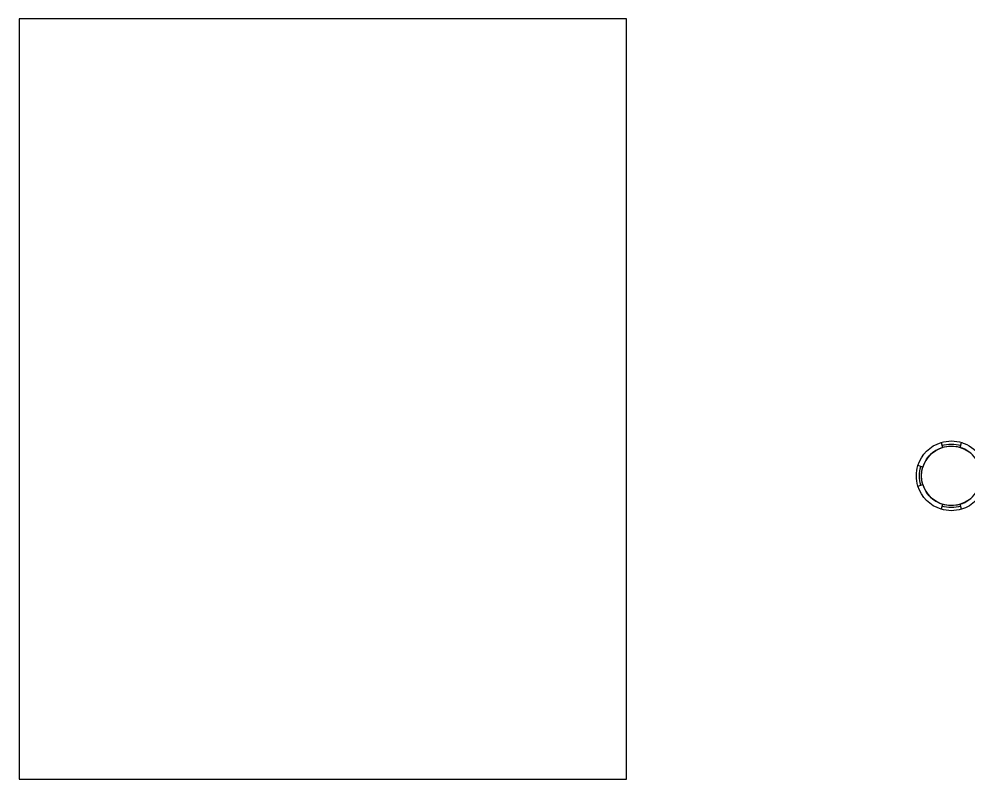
# Model space of a CAD drawing. Header units: millimetres. Extents: x 186805 to 449048, y 2167 to 51540.
# Drawn here: x 186805 to 233058, y 9112 to 46143 of the extents above; entities that cross this region are included whole.
import ezdxf

# ---------------------------------------------------------------- set-up
doc = ezdxf.new("R2010")
doc.units = ezdxf.units.MM
doc.layers.get('0').update_dxf_attribs({"linetype": 'CONTINUOUS'})
doc.layers.add('0-60x60-C', color=3, linetype='CONTINUOUS', lineweight=13)
for name, color, linetype in [('A-CONC-BLDG', 6, 'CONTINUOUS'), ('a-proj', 40, 'CONTINUOUS'), ('ALAN', 6, 'CONTINUOUS')]:
    doc.layers.add(name, color=color, linetype=linetype)

# ---------------------------------------------------------------- blocks, each defined once
blk = doc.blocks.new('A$C7C4A1575')
at = {"layer": 'A-CONC-BLDG', "color": 8}
for points in [[(1274, 29033), (1200, 29272, 0.248358), (75, 28147), (314, 28074, -0.248358)], [(3503, 29097), (3326, 29274), (2902, 28850, 0.122321), (2200, 29272), (2126, 29033, -0.166552), (2887, 28481)], [(3066, 26635), (2887, 26814, -0.166551), (2126, 26262), (2200, 26023, 0.159959)]]:
    blk.add_lwpolyline(points, format="xyb", close=True, dxfattribs=at)
blk.add_lwpolyline([(314, 27221), (75, 27147, 0.248358), (1200, 26023), (1274, 26262, -0.248358), (314, 27221)], format="xyb", dxfattribs=at)
at = {"layer": 'a-proj', "color": 8}
for radius, start, end in [(1700, 72.8954, 107.1046), (1550, 72.8954, 107.1046), (1450, 72.8954, 107.1046), (1700, 162.8954, 197.1046), (1550, 162.8954, 197.1046), (1450, 162.8954, 197.1046), (1700, 252.3486, 287.6514), (1550, 252.3486, 287.6514), (1450, 252.3486, 287.6514)]:
    blk.add_arc((1700, 27647), radius, start, end, dxfattribs=at)
at = {"layer": 'ALAN', "color": 8}
blk.add_lwpolyline([(2725, 28673, 2.414214), (2725, 26622)], format="xyb", dxfattribs=at)
blk = doc.blocks.new('A$C32DD6ECA')
at = {"layer": '0-60x60-C', "color": 16, "xscale": 0.04183124983683228, "yscale": 0.04183124983683228, "zscale": 0.04183124983683228, "rotation": 180}
blk.add_blockref('A$C7C4A1575', (4397.1, 2202.6), dxfattribs=at)

msp = doc.modelspace()

# ---------------------------------------------------------------- linework, layer by layer
at = {"linetype": 'ByBlock'}
msp.add_lwpolyline([(216385.7, 46143.3), (186804.6, 46143.3), (186804.6, 9111.8), (216385.7, 9111.8)], close=True, dxfattribs=at)

# ---------------------------------------------------------------- block references
at = {"layer": '0-60x60-C', "color": 16, "xscale": -23.90557308239969, "yscale": 23.90557308239969, "zscale": 23.90557308239969}
msp.add_blockref('A$C32DD6ECA', (335613.6, -1123), dxfattribs=at)

doc.saveas('drawing.dxf')
